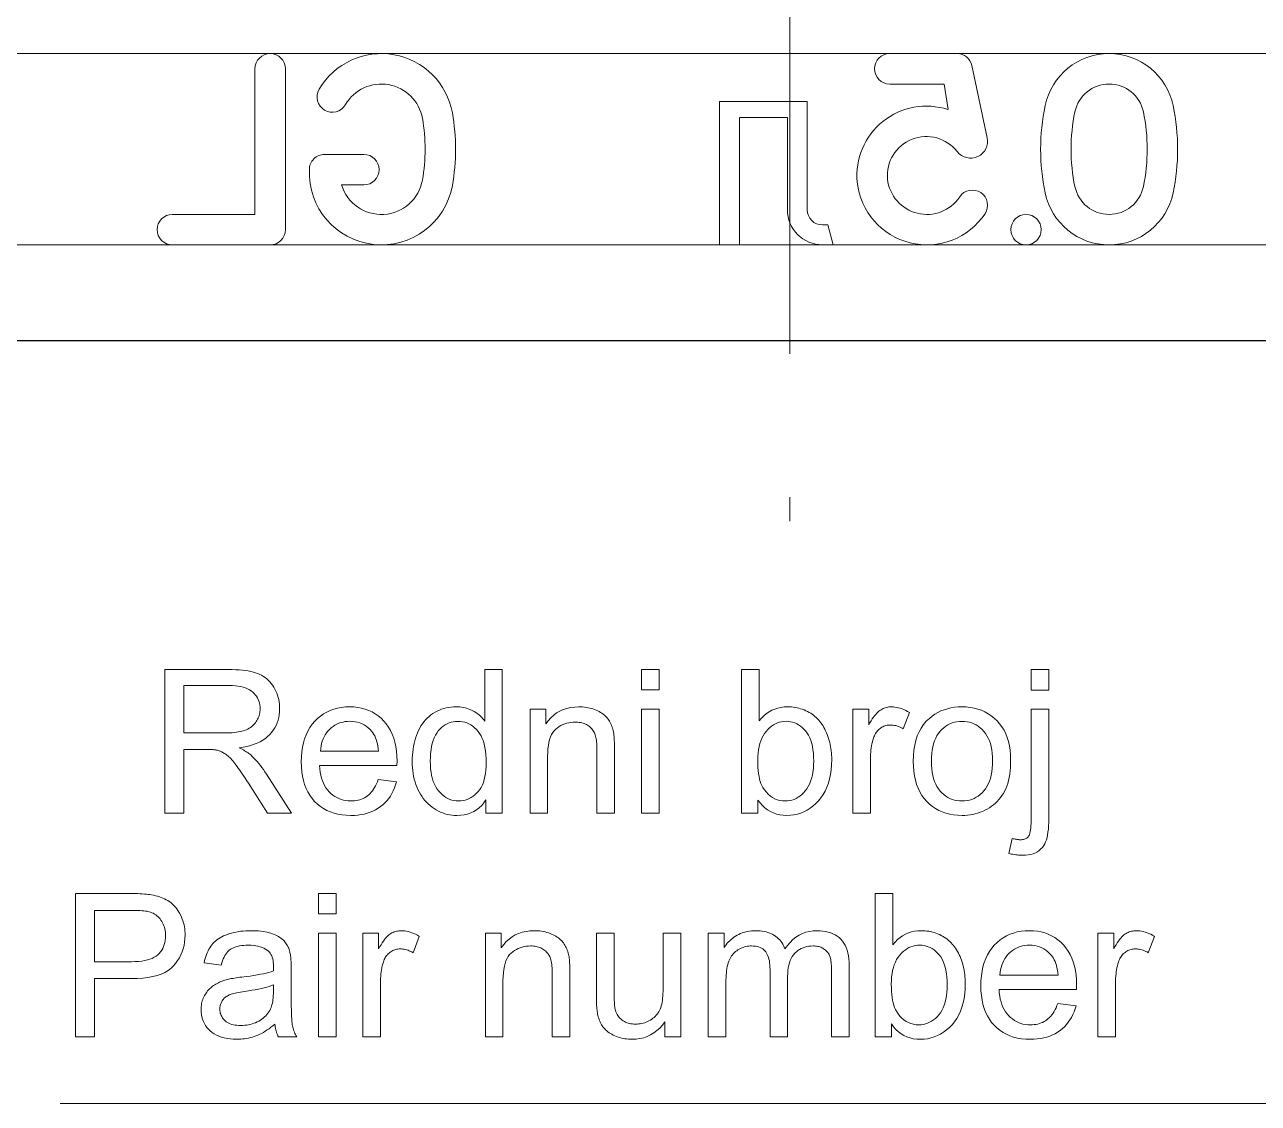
# Model space of a CAD drawing. Extents: x 0 to 297, y 0 to 420.
# Drawn here: x 216.71 to 242.51, y 138.25 to 160.81 of the extents above; entities that cross this region are included whole.
import ezdxf

# ---------------------------------------------------------------- set-up
doc = ezdxf.new("R2010")
doc.units = 0
doc.linetypes.add('DASHDOT', pattern=[18.5, 12, -3, 0.5, -3])

msp = doc.modelspace()

# ---------------------------------------------------------------- linework, layer by layer
at = {"color": 7, "linetype": 'DASHDOT', "lineweight": 13}
msp.add_line((232.713, 184.432), (232.713, 149.696), dxfattribs=at)
at = {"color": 7, "lineweight": 13}
for p, q in [((207.459, 160.208), (267.867, 160.208)), ((195.619, 156.208), (267.867, 156.208))]:
    msp.add_line(p, q, dxfattribs=at)
at = {"color": 7, "lineweight": 13, "ltscale": 0.035206}
msp.add_line((234.8, 160.208), (236.208, 160.208), dxfattribs=at)
at = {"color": 7, "lineweight": 13, "ltscale": 0.076153}
msp.add_line((221.525, 159.89), (221.525, 156.844), dxfattribs=at)
at = {"color": 7, "lineweight": 13, "ltscale": 0.084102}
msp.add_line((222.161, 159.89), (222.161, 156.526), dxfattribs=at)
at = {"color": 7, "lineweight": 13, "ltscale": 0.038516}
msp.add_line((236.519, 159.956), (236.84, 158.449), dxfattribs=at)
at = {"color": 7, "lineweight": 13, "ltscale": 0.028398}
msp.add_line((234.8, 159.572), (235.936, 159.572), dxfattribs=at)
at = {"color": 7, "lineweight": 13, "ltscale": 0.01351}
msp.add_line((235.936, 159.572), (236.019, 159.038), dxfattribs=at)
at = {"color": 7, "lineweight": 13, "ltscale": 0.045897}
msp.add_line((231.24, 159.208), (233.076, 159.208), dxfattribs=at)
at = {"color": 7, "lineweight": 13, "ltscale": 0.075}
msp.add_line((231.24, 159.208), (231.24, 156.208), dxfattribs=at)
at = {"color": 7, "lineweight": 13, "ltscale": 0.056627}
msp.add_line((233.076, 159.208), (233.076, 156.943), dxfattribs=at)
at = {"color": 7, "lineweight": 13, "ltscale": 0.066619}
msp.add_line((231.657, 156.208), (231.657, 158.873), dxfattribs=at)
at = {"color": 7, "lineweight": 13, "ltscale": 0.025056}
msp.add_line((231.657, 158.873), (232.659, 158.873), dxfattribs=at)
at = {"color": 7, "lineweight": 13, "ltscale": 0.048246}
msp.add_line((232.659, 158.873), (232.659, 156.943), dxfattribs=at)
at = {"color": 7, "lineweight": 13, "ltscale": 0.020622}
msp.add_line((223.803, 158.099), (222.979, 158.099), dxfattribs=at)
at = {"color": 7, "lineweight": 13, "ltscale": 0.011731}
msp.add_line((223.334, 157.463), (223.803, 157.463), dxfattribs=at)
at = {"color": 7, "lineweight": 13, "ltscale": 0.043213}
msp.add_line((221.525, 156.844), (219.796, 156.844), dxfattribs=at)
at = {"color": 7, "lineweight": 13, "ltscale": 0.00272}
msp.add_line((233.503, 156.625), (233.394, 156.625), dxfattribs=at)
at = {"color": 7, "lineweight": 13, "ltscale": 0.010782}
msp.add_line((233.614, 156.208), (233.503, 156.625), dxfattribs=at)
at = {"color": 7, "lineweight": 13, "ltscale": 0.051162}
msp.add_line((221.843, 156.208), (219.796, 156.208), dxfattribs=at)
at = {"color": 7, "lineweight": 13, "ltscale": 0.010417}
msp.add_line((231.24, 156.208), (231.657, 156.208), dxfattribs=at)
at = {"color": 7, "lineweight": 13, "ltscale": 0.005501}
msp.add_line((233.394, 156.208), (233.614, 156.208), dxfattribs=at)
at = {"color": 7, "lineweight": 30}
msp.add_line((199.988, 154.208), (265.438, 154.208), dxfattribs=at)
at = {"color": 7, "lineweight": 13}
msp.add_lwpolyline([(246.948, 156.274), (243.278, 138.254), (217.451, 138.254)], dxfattribs=at)
for points in [[(219.642, 144.325), (219.642, 147.325), (220.972, 147.325), (221.051, 147.324), (221.125, 147.321), (221.196, 147.317), (221.262, 147.312), (221.325, 147.304), (221.384, 147.296), (221.44, 147.285), (221.491, 147.273), (221.538, 147.259), (221.582, 147.244), (221.623, 147.226), (221.662, 147.206), (221.7, 147.184), (221.736, 147.159), (221.77, 147.132), (221.802, 147.102), (221.833, 147.07), (221.862, 147.035), (221.89, 146.998), (221.916, 146.958), (221.939, 146.917), (221.961, 146.875), (221.979, 146.832), (221.996, 146.788), (222.009, 146.743), (222.021, 146.697), (222.029, 146.651), (222.036, 146.603), (222.039, 146.555), (222.041, 146.506), (222.038, 146.443), (222.032, 146.382), (222.022, 146.324), (222.007, 146.267), (221.989, 146.212), (221.966, 146.159), (221.939, 146.108), (221.908, 146.059), (221.873, 146.013), (221.834, 145.968), (221.79, 145.926), (221.742, 145.887), (221.69, 145.851), (221.632, 145.818), (221.571, 145.789), (221.505, 145.763), (221.434, 145.74), (221.359, 145.72), (221.279, 145.703), (221.195, 145.69), (221.226, 145.674), (221.255, 145.659), (221.283, 145.644), (221.309, 145.629), (221.334, 145.614), (221.357, 145.599), (221.379, 145.585), (221.399, 145.57), (221.418, 145.555), (221.435, 145.54), (221.469, 145.507), (221.504, 145.473), (221.538, 145.437), (221.571, 145.4), (221.604, 145.361), (221.637, 145.32), (221.669, 145.278), (221.701, 145.234), (221.733, 145.188), (221.764, 145.141), (222.286, 144.325), (221.787, 144.325), (221.39, 144.949), (221.356, 145.002), (221.323, 145.052), (221.291, 145.099), (221.26, 145.145), (221.231, 145.187), (221.203, 145.227), (221.176, 145.265), (221.151, 145.3), (221.126, 145.332), (221.103, 145.362), (221.081, 145.39), (221.059, 145.416), (221.038, 145.44), (221.017, 145.463), (220.997, 145.484), (220.977, 145.503), (220.957, 145.521), (220.938, 145.536), (220.92, 145.55), (220.902, 145.563), (220.884, 145.574), (220.866, 145.584), (220.848, 145.594), (220.83, 145.603), (220.812, 145.611), (220.794, 145.619), (220.776, 145.626), (220.757, 145.632), (220.739, 145.638), (220.721, 145.642), (220.706, 145.645), (220.69, 145.648), (220.672, 145.65), (220.653, 145.652), (220.632, 145.653), (220.609, 145.655), (220.584, 145.656), (220.558, 145.656), (220.529, 145.657), (220.5, 145.657), (220.039, 145.657), (220.039, 144.325)], [(226.356, 144.325), (226.356, 144.599), (226.313, 144.537), (226.266, 144.482), (226.215, 144.434), (226.16, 144.392), (226.101, 144.356), (226.038, 144.327), (225.972, 144.305), (225.901, 144.288), (225.827, 144.279), (225.749, 144.275), (225.697, 144.277), (225.646, 144.281), (225.596, 144.288), (225.547, 144.298), (225.499, 144.311), (225.452, 144.327), (225.405, 144.346), (225.36, 144.367), (225.315, 144.392), (225.271, 144.419), (225.228, 144.449), (225.188, 144.481), (225.149, 144.515), (225.112, 144.552), (225.077, 144.59), (225.045, 144.632), (225.014, 144.675), (224.985, 144.721), (224.958, 144.769), (224.933, 144.819), (224.91, 144.871), (224.89, 144.925), (224.872, 144.98), (224.856, 145.037), (224.843, 145.095), (224.833, 145.155), (224.824, 145.216), (224.818, 145.279), (224.815, 145.343), (224.813, 145.409), (224.814, 145.474), (224.818, 145.537), (224.823, 145.599), (224.831, 145.66), (224.841, 145.719), (224.852, 145.778), (224.867, 145.835), (224.883, 145.891), (224.901, 145.946), (224.922, 146), (224.945, 146.051), (224.97, 146.101), (224.997, 146.147), (225.026, 146.192), (225.057, 146.234), (225.091, 146.273), (225.127, 146.31), (225.165, 146.344), (225.205, 146.376), (225.247, 146.406), (225.291, 146.433), (225.336, 146.457), (225.382, 146.478), (225.429, 146.496), (225.477, 146.512), (225.526, 146.524), (225.576, 146.534), (225.627, 146.541), (225.679, 146.546), (225.732, 146.547), (225.771, 146.546), (225.809, 146.544), (225.846, 146.54), (225.883, 146.534), (225.918, 146.526), (225.952, 146.517), (225.986, 146.506), (226.019, 146.494), (226.051, 146.48), (226.082, 146.464), (226.112, 146.447), (226.141, 146.429), (226.169, 146.41), (226.196, 146.39), (226.221, 146.369), (226.246, 146.347), (226.269, 146.324), (226.291, 146.299), (226.312, 146.274), (226.332, 146.248), (226.332, 147.325), (226.698, 147.325), (226.698, 144.325)], [(229.61, 146.901), (229.61, 147.325), (229.978, 147.325), (229.978, 146.901)], [(232.043, 144.325), (231.702, 144.325), (231.702, 147.325), (232.07, 147.325), (232.07, 146.254), (232.118, 146.31), (232.168, 146.36), (232.221, 146.404), (232.277, 146.442), (232.335, 146.474), (232.396, 146.5), (232.46, 146.521), (232.526, 146.535), (232.594, 146.544), (232.665, 146.547), (232.705, 146.546), (232.745, 146.544), (232.784, 146.54), (232.822, 146.534), (232.861, 146.527), (232.898, 146.518), (232.936, 146.507), (232.972, 146.495), (233.009, 146.482), (233.045, 146.466), (233.08, 146.449), (233.114, 146.431), (233.147, 146.412), (233.178, 146.391), (233.208, 146.369), (233.237, 146.346), (233.265, 146.321), (233.291, 146.295), (233.316, 146.268), (233.34, 146.239), (233.362, 146.209), (233.384, 146.178), (233.405, 146.146), (233.424, 146.112), (233.443, 146.078), (233.46, 146.042), (233.477, 146.005), (233.493, 145.966), (233.507, 145.927), (233.521, 145.886), (233.533, 145.844), (233.544, 145.802), (233.554, 145.759), (233.563, 145.716), (233.57, 145.672), (233.576, 145.628), (233.58, 145.583), (233.584, 145.537), (233.586, 145.491), (233.586, 145.444), (233.583, 145.335), (233.575, 145.231), (233.561, 145.132), (233.542, 145.038), (233.517, 144.949), (233.487, 144.865), (233.451, 144.786), (233.409, 144.713), (233.362, 144.644), (233.31, 144.58), (233.254, 144.522), (233.195, 144.471), (233.134, 144.425), (233.071, 144.385), (233.006, 144.352), (232.939, 144.324), (232.869, 144.303), (232.797, 144.288), (232.723, 144.279), (232.647, 144.275), (232.572, 144.279), (232.5, 144.288), (232.431, 144.304), (232.366, 144.327), (232.304, 144.356), (232.245, 144.391), (232.19, 144.433), (232.137, 144.481), (232.089, 144.536), (232.043, 144.597)], [(237.759, 146.897), (237.759, 147.325), (238.127, 147.325), (238.127, 146.897)], [(220.039, 146.001), (220.893, 146.001), (220.946, 146.001), (220.997, 146.003), (221.045, 146.006), (221.091, 146.01), (221.135, 146.015), (221.176, 146.021), (221.215, 146.028), (221.252, 146.037), (221.286, 146.046), (221.318, 146.057), (221.348, 146.069), (221.377, 146.082), (221.404, 146.097), (221.429, 146.113), (221.453, 146.13), (221.476, 146.149), (221.497, 146.169), (221.517, 146.19), (221.535, 146.213), (221.551, 146.237), (221.567, 146.262), (221.58, 146.287), (221.592, 146.313), (221.603, 146.339), (221.611, 146.366), (221.618, 146.393), (221.624, 146.421), (221.628, 146.449), (221.63, 146.477), (221.631, 146.506), (221.63, 146.548), (221.625, 146.588), (221.617, 146.627), (221.607, 146.664), (221.593, 146.7), (221.576, 146.734), (221.556, 146.767), (221.532, 146.798), (221.506, 146.828), (221.477, 146.856), (221.444, 146.882), (221.408, 146.905), (221.368, 146.926), (221.325, 146.944), (221.277, 146.959), (221.227, 146.971), (221.173, 146.981), (221.115, 146.988), (221.054, 146.992), (220.989, 146.993), (220.039, 146.993)], [(224.103, 145.024), (224.484, 144.977), (224.464, 144.912), (224.442, 144.85), (224.416, 144.791), (224.387, 144.734), (224.356, 144.681), (224.321, 144.631), (224.283, 144.584), (224.242, 144.539), (224.198, 144.498), (224.15, 144.46), (224.1, 144.425), (224.048, 144.393), (223.992, 144.366), (223.934, 144.342), (223.873, 144.322), (223.81, 144.305), (223.743, 144.292), (223.674, 144.283), (223.603, 144.277), (223.528, 144.275), (223.435, 144.278), (223.345, 144.287), (223.26, 144.302), (223.178, 144.322), (223.101, 144.349), (223.027, 144.381), (222.958, 144.419), (222.892, 144.463), (222.83, 144.513), (222.772, 144.569), (222.719, 144.63), (222.672, 144.696), (222.63, 144.767), (222.593, 144.842), (222.563, 144.922), (222.537, 145.007), (222.518, 145.096), (222.504, 145.19), (222.496, 145.289), (222.493, 145.393), (222.496, 145.5), (222.504, 145.602), (222.518, 145.7), (222.538, 145.792), (222.563, 145.88), (222.594, 145.963), (222.631, 146.04), (222.674, 146.113), (222.722, 146.181), (222.775, 146.244), (222.833, 146.302), (222.895, 146.353), (222.96, 146.399), (223.028, 146.438), (223.1, 146.471), (223.174, 146.499), (223.253, 146.52), (223.334, 146.535), (223.419, 146.544), (223.508, 146.547), (223.593, 146.544), (223.676, 146.535), (223.755, 146.52), (223.831, 146.5), (223.904, 146.473), (223.973, 146.44), (224.04, 146.402), (224.103, 146.357), (224.163, 146.307), (224.22, 146.25), (224.272, 146.189), (224.319, 146.122), (224.361, 146.05), (224.397, 145.974), (224.427, 145.893), (224.452, 145.807), (224.471, 145.717), (224.485, 145.621), (224.493, 145.521), (224.496, 145.415), (224.496, 145.408), (224.496, 145.401), (224.496, 145.393), (224.496, 145.384), (224.496, 145.374), (224.495, 145.364), (224.495, 145.353), (224.495, 145.342), (224.495, 145.33), (224.494, 145.317), (222.873, 145.317), (222.879, 145.247), (222.888, 145.181), (222.9, 145.117), (222.916, 145.057), (222.934, 145.001), (222.956, 144.948), (222.981, 144.898), (223.01, 144.852), (223.041, 144.808), (223.076, 144.769), (223.113, 144.733), (223.152, 144.7), (223.193, 144.672), (223.236, 144.647), (223.281, 144.626), (223.327, 144.609), (223.375, 144.595), (223.425, 144.586), (223.477, 144.58), (223.53, 144.578), (223.57, 144.579), (223.609, 144.583), (223.647, 144.588), (223.683, 144.595), (223.718, 144.605), (223.752, 144.617), (223.785, 144.631), (223.816, 144.646), (223.847, 144.665), (223.876, 144.685), (223.904, 144.707), (223.931, 144.732), (223.957, 144.76), (223.981, 144.79), (224.005, 144.823), (224.027, 144.858), (224.048, 144.896), (224.067, 144.936), (224.086, 144.979)], [(227.277, 144.325), (227.277, 146.498), (227.609, 146.498), (227.609, 146.189), (227.659, 146.257), (227.713, 146.318), (227.772, 146.372), (227.834, 146.418), (227.901, 146.457), (227.973, 146.49), (228.048, 146.515), (228.128, 146.533), (228.212, 146.543), (228.3, 146.547), (228.339, 146.546), (228.378, 146.544), (228.415, 146.541), (228.453, 146.536), (228.489, 146.529), (228.525, 146.522), (228.56, 146.512), (228.594, 146.502), (228.628, 146.49), (228.662, 146.476), (228.694, 146.462), (228.724, 146.446), (228.753, 146.43), (228.78, 146.413), (228.806, 146.395), (228.829, 146.376), (228.852, 146.356), (228.872, 146.335), (228.891, 146.314), (228.908, 146.291), (228.924, 146.268), (228.939, 146.244), (228.953, 146.219), (228.966, 146.193), (228.978, 146.166), (228.989, 146.138), (228.999, 146.11), (229.008, 146.08), (229.016, 146.05), (229.023, 146.019), (229.027, 145.997), (229.03, 145.972), (229.033, 145.944), (229.036, 145.913), (229.038, 145.878), (229.04, 145.841), (229.041, 145.801), (229.042, 145.757), (229.043, 145.711), (229.043, 145.661), (229.043, 144.325), (228.675, 144.325), (228.675, 145.647), (228.674, 145.69), (228.673, 145.732), (228.671, 145.771), (228.668, 145.808), (228.664, 145.843), (228.659, 145.876), (228.654, 145.906), (228.647, 145.934), (228.64, 145.96), (228.632, 145.983), (228.623, 146.005), (228.612, 146.026), (228.6, 146.046), (228.587, 146.065), (228.572, 146.083), (228.556, 146.101), (228.539, 146.117), (228.521, 146.133), (228.501, 146.147), (228.479, 146.161), (228.457, 146.174), (228.434, 146.185), (228.41, 146.195), (228.386, 146.204), (228.361, 146.211), (228.334, 146.217), (228.308, 146.222), (228.28, 146.225), (228.252, 146.227), (228.223, 146.228), (228.176, 146.226), (228.131, 146.222), (228.087, 146.214), (228.045, 146.204), (228.003, 146.19), (227.963, 146.174), (227.925, 146.155), (227.887, 146.132), (227.851, 146.107), (227.816, 146.078), (227.784, 146.046), (227.755, 146.008), (227.729, 145.965), (227.707, 145.916), (227.688, 145.862), (227.673, 145.803), (227.661, 145.738), (227.652, 145.668), (227.647, 145.592), (227.646, 145.512), (227.646, 144.325)], [(234.03, 144.325), (234.03, 146.498), (234.362, 146.498), (234.362, 146.168), (234.387, 146.213), (234.412, 146.255), (234.436, 146.293), (234.46, 146.328), (234.484, 146.36), (234.507, 146.389), (234.53, 146.415), (234.552, 146.438), (234.574, 146.457), (234.596, 146.473), (234.618, 146.487), (234.64, 146.5), (234.663, 146.511), (234.686, 146.52), (234.709, 146.529), (234.733, 146.535), (234.757, 146.54), (234.782, 146.544), (234.807, 146.546), (234.832, 146.547), (234.87, 146.546), (234.907, 146.542), (234.945, 146.536), (234.982, 146.528), (235.02, 146.517), (235.058, 146.504), (235.096, 146.489), (235.134, 146.471), (235.173, 146.451), (235.211, 146.428), (235.084, 146.087), (235.057, 146.102), (235.03, 146.115), (235.003, 146.127), (234.976, 146.138), (234.949, 146.146), (234.922, 146.154), (234.895, 146.159), (234.868, 146.163), (234.841, 146.166), (234.814, 146.166), (234.79, 146.166), (234.767, 146.163), (234.744, 146.16), (234.721, 146.155), (234.699, 146.148), (234.678, 146.14), (234.657, 146.131), (234.637, 146.12), (234.617, 146.108), (234.597, 146.094), (234.578, 146.079), (234.561, 146.062), (234.544, 146.045), (234.529, 146.027), (234.515, 146.007), (234.502, 145.986), (234.49, 145.964), (234.479, 145.941), (234.469, 145.917), (234.46, 145.892), (234.448, 145.852), (234.438, 145.812), (234.429, 145.771), (234.421, 145.729), (234.414, 145.686), (234.408, 145.643), (234.404, 145.599), (234.401, 145.554), (234.399, 145.509), (234.399, 145.462), (234.399, 144.325)], [(235.293, 145.411), (235.296, 145.529), (235.306, 145.64), (235.323, 145.745), (235.347, 145.844), (235.377, 145.937), (235.414, 146.023), (235.457, 146.103), (235.508, 146.177), (235.565, 146.244), (235.629, 146.306), (235.686, 146.351), (235.746, 146.392), (235.808, 146.429), (235.872, 146.46), (235.94, 146.487), (236.009, 146.508), (236.081, 146.525), (236.156, 146.537), (236.233, 146.545), (236.312, 146.547), (236.4, 146.544), (236.485, 146.535), (236.566, 146.521), (236.644, 146.5), (236.719, 146.474), (236.791, 146.441), (236.859, 146.403), (236.924, 146.359), (236.986, 146.309), (237.045, 146.253), (237.099, 146.192), (237.147, 146.127), (237.19, 146.057), (237.227, 145.983), (237.258, 145.904), (237.284, 145.82), (237.303, 145.732), (237.318, 145.64), (237.326, 145.543), (237.329, 145.442), (237.328, 145.36), (237.324, 145.281), (237.318, 145.206), (237.309, 145.135), (237.298, 145.067), (237.284, 145.003), (237.267, 144.942), (237.249, 144.885), (237.227, 144.832), (237.203, 144.782), (237.177, 144.735), (237.148, 144.69), (237.117, 144.647), (237.084, 144.607), (237.049, 144.568), (237.011, 144.532), (236.971, 144.498), (236.929, 144.466), (236.884, 144.436), (236.837, 144.409), (236.788, 144.383), (236.739, 144.361), (236.689, 144.341), (236.638, 144.323), (236.585, 144.309), (236.533, 144.297), (236.479, 144.287), (236.424, 144.281), (236.368, 144.277), (236.312, 144.275), (236.223, 144.278), (236.136, 144.287), (236.054, 144.302), (235.975, 144.322), (235.899, 144.349), (235.827, 144.381), (235.759, 144.419), (235.694, 144.463), (235.632, 144.513), (235.574, 144.568), (235.521, 144.629), (235.473, 144.695), (235.431, 144.767), (235.394, 144.843), (235.363, 144.925), (235.338, 145.012), (235.318, 145.104), (235.304, 145.201), (235.296, 145.304)], [(229.61, 144.325), (229.61, 146.498), (229.978, 146.498), (229.978, 144.325)], [(237.292, 143.482), (237.362, 143.795), (237.383, 143.789), (237.404, 143.784), (237.424, 143.78), (237.443, 143.776), (237.461, 143.773), (237.477, 143.771), (237.493, 143.769), (237.509, 143.767), (237.523, 143.766), (237.536, 143.766), (237.558, 143.767), (237.578, 143.769), (237.598, 143.773), (237.617, 143.778), (237.634, 143.785), (237.65, 143.793), (237.665, 143.803), (237.679, 143.814), (237.692, 143.826), (237.704, 143.841), (237.714, 143.858), (237.723, 143.879), (237.732, 143.906), (237.739, 143.936), (237.745, 143.971), (237.75, 144.011), (237.754, 144.055), (237.757, 144.104), (237.758, 144.157), (237.759, 144.214), (237.759, 146.498), (238.127, 146.498), (238.127, 144.206), (238.126, 144.128), (238.123, 144.055), (238.118, 143.987), (238.11, 143.924), (238.101, 143.866), (238.09, 143.812), (238.076, 143.764), (238.06, 143.72), (238.043, 143.681), (238.023, 143.647), (237.994, 143.608), (237.963, 143.574), (237.927, 143.543), (237.888, 143.516), (237.846, 143.494), (237.8, 143.475), (237.75, 143.461), (237.697, 143.451), (237.641, 143.445), (237.581, 143.443), (237.551, 143.443), (237.521, 143.444), (237.492, 143.446), (237.463, 143.449), (237.434, 143.452), (237.405, 143.457), (237.377, 143.462), (237.348, 143.468), (237.32, 143.474)], [(222.894, 145.62), (224.107, 145.62), (224.102, 145.673), (224.094, 145.724), (224.085, 145.772), (224.073, 145.817), (224.06, 145.86), (224.046, 145.9), (224.029, 145.937), (224.01, 145.971), (223.99, 146.003), (223.968, 146.031), (223.932, 146.072), (223.894, 146.108), (223.853, 146.14), (223.811, 146.168), (223.766, 146.191), (223.719, 146.21), (223.671, 146.225), (223.62, 146.236), (223.567, 146.242), (223.512, 146.244), (223.462, 146.242), (223.414, 146.237), (223.367, 146.229), (223.322, 146.217), (223.278, 146.202), (223.236, 146.183), (223.196, 146.161), (223.158, 146.135), (223.121, 146.107), (223.085, 146.074), (223.052, 146.039), (223.022, 146.002), (222.995, 145.962), (222.972, 145.92), (222.951, 145.876), (222.933, 145.829), (222.919, 145.78), (222.907, 145.729), (222.899, 145.676)], [(225.192, 145.409), (225.194, 145.328), (225.199, 145.251), (225.208, 145.178), (225.22, 145.109), (225.236, 145.044), (225.255, 144.984), (225.278, 144.928), (225.305, 144.876), (225.335, 144.828), (225.368, 144.785), (225.404, 144.746), (225.441, 144.711), (225.479, 144.68), (225.519, 144.653), (225.56, 144.63), (225.602, 144.611), (225.645, 144.597), (225.69, 144.587), (225.736, 144.58), (225.783, 144.578), (225.831, 144.58), (225.877, 144.586), (225.922, 144.596), (225.965, 144.61), (226.007, 144.628), (226.047, 144.649), (226.086, 144.675), (226.123, 144.705), (226.159, 144.738), (226.194, 144.776), (226.226, 144.817), (226.254, 144.863), (226.28, 144.913), (226.302, 144.967), (226.32, 145.025), (226.335, 145.088), (226.347, 145.154), (226.356, 145.225), (226.361, 145.3), (226.363, 145.379), (226.361, 145.465), (226.356, 145.547), (226.347, 145.625), (226.335, 145.697), (226.32, 145.765), (226.301, 145.828), (226.278, 145.887), (226.253, 145.94), (226.223, 145.989), (226.191, 146.033), (226.155, 146.073), (226.119, 146.108), (226.08, 146.14), (226.04, 146.167), (225.999, 146.19), (225.956, 146.209), (225.911, 146.223), (225.865, 146.234), (225.817, 146.24), (225.767, 146.242), (225.719, 146.24), (225.672, 146.234), (225.627, 146.224), (225.583, 146.21), (225.542, 146.192), (225.501, 146.17), (225.463, 146.144), (225.426, 146.114), (225.39, 146.08), (225.357, 146.042), (225.325, 145.999), (225.297, 145.952), (225.273, 145.9), (225.251, 145.844), (225.233, 145.783), (225.218, 145.718), (225.207, 145.647), (225.199, 145.573), (225.194, 145.493)], [(232.039, 145.428), (232.04, 145.352), (232.043, 145.28), (232.049, 145.213), (232.056, 145.15), (232.066, 145.091), (232.077, 145.037), (232.091, 144.987), (232.107, 144.941), (232.125, 144.9), (232.146, 144.863), (232.182, 144.809), (232.22, 144.76), (232.261, 144.718), (232.304, 144.681), (232.35, 144.649), (232.399, 144.624), (232.449, 144.604), (232.502, 144.59), (232.558, 144.581), (232.616, 144.578), (232.664, 144.58), (232.71, 144.587), (232.755, 144.597), (232.799, 144.612), (232.841, 144.631), (232.882, 144.654), (232.922, 144.681), (232.961, 144.713), (232.998, 144.748), (233.034, 144.788), (233.067, 144.832), (233.097, 144.88), (233.123, 144.932), (233.146, 144.989), (233.166, 145.049), (233.182, 145.114), (233.194, 145.183), (233.203, 145.255), (233.208, 145.332), (233.21, 145.413), (233.208, 145.496), (233.203, 145.575), (233.195, 145.649), (233.183, 145.718), (233.168, 145.783), (233.149, 145.844), (233.127, 145.9), (233.102, 145.952), (233.073, 145.999), (233.041, 146.042), (233.006, 146.08), (232.971, 146.114), (232.933, 146.145), (232.895, 146.171), (232.854, 146.193), (232.813, 146.212), (232.77, 146.226), (232.726, 146.236), (232.68, 146.242), (232.633, 146.244), (232.585, 146.242), (232.539, 146.236), (232.494, 146.225), (232.45, 146.211), (232.408, 146.192), (232.366, 146.169), (232.327, 146.141), (232.288, 146.11), (232.251, 146.074), (232.215, 146.034), (232.182, 145.991), (232.152, 145.943), (232.125, 145.892), (232.103, 145.837), (232.083, 145.778), (232.067, 145.715), (232.055, 145.649), (232.046, 145.579), (232.041, 145.505)], [(235.672, 145.411), (235.673, 145.33), (235.679, 145.253), (235.688, 145.18), (235.701, 145.111), (235.717, 145.046), (235.737, 144.986), (235.761, 144.93), (235.788, 144.878), (235.819, 144.83), (235.854, 144.786), (235.891, 144.747), (235.93, 144.711), (235.971, 144.68), (236.014, 144.653), (236.059, 144.63), (236.106, 144.612), (236.155, 144.597), (236.205, 144.587), (236.258, 144.58), (236.312, 144.578), (236.366, 144.58), (236.418, 144.587), (236.468, 144.597), (236.517, 144.612), (236.563, 144.631), (236.608, 144.654), (236.651, 144.681), (236.692, 144.712), (236.731, 144.747), (236.768, 144.787), (236.803, 144.831), (236.834, 144.879), (236.861, 144.932), (236.885, 144.989), (236.905, 145.051), (236.921, 145.116), (236.934, 145.187), (236.943, 145.261), (236.949, 145.34), (236.951, 145.424), (236.949, 145.502), (236.943, 145.577), (236.934, 145.648), (236.921, 145.715), (236.905, 145.778), (236.885, 145.837), (236.861, 145.892), (236.833, 145.943), (236.802, 145.991), (236.767, 146.034), (236.73, 146.074), (236.691, 146.109), (236.649, 146.14), (236.607, 146.167), (236.562, 146.19), (236.516, 146.209), (236.467, 146.223), (236.417, 146.234), (236.366, 146.24), (236.312, 146.242), (236.258, 146.24), (236.205, 146.234), (236.155, 146.223), (236.106, 146.209), (236.059, 146.19), (236.014, 146.168), (235.971, 146.141), (235.93, 146.11), (235.891, 146.075), (235.854, 146.035), (235.819, 145.992), (235.788, 145.944), (235.761, 145.892), (235.737, 145.836), (235.717, 145.776), (235.701, 145.711), (235.688, 145.643), (235.679, 145.57), (235.673, 145.493)], [(217.774, 139.642), (217.774, 142.642), (218.905, 142.642), (218.964, 142.642), (219.019, 142.641), (219.072, 142.64), (219.122, 142.638), (219.169, 142.635), (219.213, 142.632), (219.255, 142.628), (219.293, 142.624), (219.329, 142.619), (219.362, 142.614), (219.405, 142.606), (219.447, 142.596), (219.488, 142.586), (219.527, 142.574), (219.565, 142.56), (219.601, 142.546), (219.636, 142.53), (219.67, 142.512), (219.702, 142.494), (219.732, 142.474), (219.762, 142.452), (219.79, 142.429), (219.817, 142.404), (219.842, 142.378), (219.867, 142.35), (219.89, 142.32), (219.913, 142.288), (219.934, 142.255), (219.954, 142.221), (219.973, 142.184), (219.99, 142.146), (220.005, 142.108), (220.019, 142.069), (220.031, 142.029), (220.041, 141.989), (220.049, 141.947), (220.056, 141.905), (220.06, 141.863), (220.063, 141.819), (220.064, 141.775), (220.061, 141.699), (220.054, 141.626), (220.042, 141.556), (220.025, 141.488), (220.003, 141.422), (219.976, 141.358), (219.944, 141.297), (219.908, 141.238), (219.866, 141.181), (219.82, 141.127), (219.768, 141.077), (219.707, 141.032), (219.639, 140.992), (219.563, 140.958), (219.478, 140.928), (219.387, 140.905), (219.287, 140.886), (219.179, 140.873), (219.064, 140.865), (218.94, 140.862), (218.171, 140.862), (218.171, 139.642)], [(222.855, 142.219), (222.855, 142.642), (223.223, 142.642), (223.223, 142.219)], [(234.837, 139.642), (234.495, 139.642), (234.495, 142.642), (234.863, 142.642), (234.863, 141.572), (234.911, 141.628), (234.962, 141.678), (235.015, 141.721), (235.07, 141.76), (235.129, 141.792), (235.19, 141.818), (235.253, 141.839), (235.319, 141.853), (235.388, 141.862), (235.459, 141.865), (235.499, 141.864), (235.538, 141.862), (235.577, 141.858), (235.616, 141.852), (235.654, 141.845), (235.692, 141.836), (235.729, 141.825), (235.766, 141.813), (235.802, 141.799), (235.838, 141.784), (235.873, 141.767), (235.907, 141.749), (235.94, 141.73), (235.971, 141.709), (236.001, 141.687), (236.03, 141.663), (236.058, 141.639), (236.084, 141.613), (236.109, 141.585), (236.133, 141.557), (236.156, 141.527), (236.177, 141.496), (236.198, 141.464), (236.217, 141.43), (236.236, 141.395), (236.254, 141.36), (236.27, 141.322), (236.286, 141.284), (236.3, 141.245), (236.314, 141.204), (236.327, 141.162), (236.338, 141.12), (236.347, 141.077), (236.356, 141.034), (236.363, 140.99), (236.369, 140.946), (236.374, 140.9), (236.377, 140.855), (236.379, 140.809), (236.38, 140.762), (236.377, 140.653), (236.368, 140.549), (236.355, 140.449), (236.335, 140.356), (236.31, 140.267), (236.28, 140.183), (236.244, 140.104), (236.203, 140.03), (236.156, 139.962), (236.103, 139.898), (236.047, 139.84), (235.988, 139.789), (235.928, 139.743), (235.865, 139.703), (235.799, 139.67), (235.732, 139.642), (235.662, 139.621), (235.591, 139.606), (235.517, 139.596), (235.44, 139.593), (235.365, 139.597), (235.293, 139.606), (235.224, 139.622), (235.159, 139.645), (235.097, 139.674), (235.038, 139.709), (234.983, 139.751), (234.931, 139.799), (234.882, 139.854), (234.837, 139.915)], [(218.171, 141.216), (218.946, 141.216), (219.021, 141.218), (219.091, 141.222), (219.157, 141.229), (219.218, 141.239), (219.275, 141.252), (219.328, 141.268), (219.376, 141.286), (219.419, 141.308), (219.458, 141.332), (219.493, 141.359), (219.524, 141.389), (219.551, 141.421), (219.575, 141.456), (219.596, 141.493), (219.614, 141.532), (219.629, 141.573), (219.64, 141.617), (219.648, 141.663), (219.653, 141.712), (219.654, 141.763), (219.654, 141.8), (219.651, 141.836), (219.646, 141.871), (219.639, 141.904), (219.631, 141.937), (219.62, 141.969), (219.608, 142), (219.594, 142.029), (219.577, 142.057), (219.559, 142.085), (219.54, 142.111), (219.519, 142.135), (219.497, 142.157), (219.474, 142.178), (219.449, 142.196), (219.423, 142.213), (219.396, 142.228), (219.368, 142.241), (219.339, 142.252), (219.309, 142.262), (219.287, 142.267), (219.262, 142.271), (219.233, 142.275), (219.201, 142.279), (219.166, 142.282), (219.127, 142.284), (219.085, 142.286), (219.039, 142.287), (218.991, 142.288), (218.938, 142.288), (218.171, 142.288)], [(221.94, 139.911), (221.899, 139.877), (221.859, 139.845), (221.819, 139.815), (221.779, 139.788), (221.739, 139.762), (221.7, 139.739), (221.661, 139.717), (221.623, 139.698), (221.584, 139.68), (221.546, 139.665), (221.508, 139.651), (221.47, 139.639), (221.43, 139.628), (221.39, 139.619), (221.35, 139.611), (221.309, 139.605), (221.268, 139.6), (221.226, 139.596), (221.183, 139.594), (221.14, 139.593), (221.07, 139.595), (221.004, 139.6), (220.94, 139.609), (220.88, 139.621), (220.823, 139.637), (220.77, 139.656), (220.72, 139.679), (220.673, 139.705), (220.63, 139.735), (220.59, 139.768), (220.553, 139.804), (220.52, 139.842), (220.492, 139.882), (220.467, 139.924), (220.445, 139.968), (220.428, 140.013), (220.415, 140.061), (220.405, 140.11), (220.399, 140.162), (220.397, 140.215), (220.398, 140.247), (220.4, 140.278), (220.404, 140.309), (220.409, 140.339), (220.415, 140.368), (220.423, 140.397), (220.433, 140.425), (220.444, 140.453), (220.456, 140.48), (220.47, 140.507), (220.485, 140.533), (220.501, 140.558), (220.518, 140.582), (220.535, 140.604), (220.554, 140.626), (220.573, 140.647), (220.594, 140.666), (220.615, 140.685), (220.637, 140.702), (220.66, 140.719), (220.684, 140.734), (220.709, 140.749), (220.734, 140.763), (220.759, 140.777), (220.785, 140.789), (220.812, 140.801), (220.84, 140.812), (220.868, 140.822), (220.896, 140.831), (220.925, 140.84), (220.948, 140.845), (220.973, 140.851), (221, 140.857), (221.03, 140.862), (221.061, 140.868), (221.095, 140.873), (221.131, 140.879), (221.17, 140.884), (221.21, 140.89), (221.253, 140.895), (221.34, 140.906), (221.422, 140.917), (221.499, 140.929), (221.572, 140.941), (221.64, 140.953), (221.703, 140.966), (221.762, 140.979), (221.816, 140.993), (221.865, 141.007), (221.91, 141.022), (221.91, 141.036), (221.91, 141.05), (221.911, 141.062), (221.911, 141.073), (221.911, 141.084), (221.911, 141.093), (221.911, 141.101), (221.912, 141.108), (221.912, 141.113), (221.912, 141.118), (221.911, 141.162), (221.907, 141.203), (221.902, 141.241), (221.895, 141.277), (221.886, 141.31), (221.874, 141.34), (221.86, 141.368), (221.845, 141.393), (221.827, 141.415), (221.807, 141.435), (221.778, 141.459), (221.745, 141.48), (221.71, 141.499), (221.672, 141.515), (221.632, 141.529), (221.588, 141.54), (221.542, 141.549), (221.494, 141.555), (221.442, 141.559), (221.388, 141.56), (221.337, 141.559), (221.289, 141.556), (221.244, 141.552), (221.202, 141.545), (221.162, 141.537), (221.125, 141.527), (221.091, 141.515), (221.059, 141.502), (221.03, 141.486), (221.004, 141.469), (220.98, 141.449), (220.957, 141.427), (220.936, 141.402), (220.915, 141.374), (220.896, 141.343), (220.879, 141.309), (220.862, 141.273), (220.847, 141.233), (220.833, 141.191), (220.821, 141.147), (220.461, 141.196), (220.471, 141.241), (220.483, 141.285), (220.496, 141.326), (220.51, 141.366), (220.526, 141.405), (220.543, 141.441), (220.561, 141.476), (220.58, 141.509), (220.601, 141.54), (220.622, 141.569), (220.646, 141.597), (220.671, 141.623), (220.699, 141.649), (220.728, 141.672), (220.76, 141.695), (220.794, 141.716), (220.829, 141.736), (220.867, 141.755), (220.906, 141.772), (220.948, 141.788), (220.991, 141.803), (221.036, 141.816), (221.082, 141.827), (221.129, 141.837), (221.177, 141.846), (221.227, 141.853), (221.279, 141.858), (221.332, 141.862), (221.386, 141.864), (221.441, 141.865), (221.496, 141.864), (221.548, 141.862), (221.599, 141.859), (221.647, 141.854), (221.693, 141.848), (221.737, 141.841), (221.779, 141.833), (221.819, 141.823), (221.857, 141.812), (221.893, 141.799), (221.927, 141.786), (221.959, 141.772), (221.989, 141.757), (222.018, 141.742), (222.044, 141.725), (222.069, 141.709), (222.092, 141.691), (222.113, 141.673), (222.132, 141.654), (222.149, 141.635), (222.165, 141.614), (222.18, 141.593), (222.194, 141.57), (222.207, 141.547), (222.219, 141.522), (222.23, 141.497), (222.24, 141.47), (222.249, 141.442), (222.257, 141.414), (222.264, 141.384), (222.267, 141.364), (222.27, 141.34), (222.273, 141.314), (222.275, 141.284), (222.277, 141.252), (222.279, 141.216), (222.28, 141.178), (222.281, 141.136), (222.282, 141.092), (222.282, 141.044), (222.282, 140.553), (222.282, 140.454), (222.283, 140.363), (222.284, 140.279), (222.286, 140.203), (222.288, 140.134), (222.29, 140.073), (222.294, 140.019), (222.297, 139.973), (222.301, 139.934), (222.306, 139.903), (222.311, 139.876), (222.317, 139.849), (222.324, 139.823), (222.332, 139.796), (222.341, 139.77), (222.35, 139.744), (222.361, 139.718), (222.373, 139.693), (222.385, 139.668), (222.399, 139.642), (222.014, 139.642), (222.003, 139.666), (221.993, 139.69), (221.983, 139.715), (221.975, 139.74), (221.967, 139.767), (221.96, 139.794), (221.954, 139.822), (221.948, 139.851), (221.944, 139.88)], [(222.855, 139.642), (222.855, 141.816), (223.223, 141.816), (223.223, 139.642)], [(223.78, 139.642), (223.78, 141.816), (224.111, 141.816), (224.111, 141.486), (224.137, 141.531), (224.161, 141.572), (224.186, 141.611), (224.21, 141.646), (224.234, 141.678), (224.257, 141.707), (224.28, 141.733), (224.302, 141.755), (224.324, 141.775), (224.346, 141.791), (224.367, 141.805), (224.39, 141.818), (224.412, 141.829), (224.435, 141.838), (224.459, 141.846), (224.482, 141.853), (224.507, 141.858), (224.531, 141.862), (224.557, 141.864), (224.582, 141.865), (224.619, 141.864), (224.657, 141.86), (224.694, 141.854), (224.732, 141.846), (224.77, 141.835), (224.808, 141.822), (224.846, 141.807), (224.884, 141.789), (224.922, 141.769), (224.961, 141.746), (224.834, 141.404), (224.807, 141.42), (224.78, 141.433), (224.753, 141.445), (224.726, 141.456), (224.699, 141.464), (224.672, 141.471), (224.645, 141.477), (224.618, 141.481), (224.591, 141.483), (224.564, 141.484), (224.54, 141.484), (224.516, 141.481), (224.493, 141.478), (224.471, 141.473), (224.449, 141.466), (224.428, 141.458), (224.407, 141.449), (224.386, 141.438), (224.366, 141.425), (224.347, 141.412), (224.328, 141.396), (224.311, 141.38), (224.294, 141.363), (224.279, 141.344), (224.264, 141.325), (224.251, 141.304), (224.239, 141.282), (224.228, 141.259), (224.218, 141.235), (224.21, 141.21), (224.198, 141.17), (224.188, 141.13), (224.178, 141.089), (224.17, 141.047), (224.164, 141.004), (224.158, 140.961), (224.154, 140.917), (224.151, 140.872), (224.149, 140.827), (224.148, 140.78), (224.148, 139.642)], [(226.344, 139.642), (226.344, 141.816), (226.676, 141.816), (226.676, 141.507), (226.726, 141.575), (226.78, 141.636), (226.838, 141.689), (226.901, 141.736), (226.968, 141.775), (227.04, 141.808), (227.115, 141.833), (227.195, 141.851), (227.279, 141.861), (227.367, 141.865), (227.406, 141.864), (227.445, 141.862), (227.482, 141.859), (227.519, 141.854), (227.556, 141.847), (227.592, 141.839), (227.627, 141.83), (227.661, 141.82), (227.695, 141.808), (227.728, 141.794), (227.761, 141.78), (227.791, 141.764), (227.82, 141.748), (227.847, 141.731), (227.872, 141.713), (227.896, 141.694), (227.918, 141.674), (227.939, 141.653), (227.958, 141.632), (227.975, 141.609), (227.991, 141.586), (228.006, 141.562), (228.02, 141.536), (228.033, 141.511), (228.045, 141.484), (228.056, 141.456), (228.066, 141.428), (228.075, 141.398), (228.083, 141.368), (228.09, 141.337), (228.094, 141.315), (228.097, 141.29), (228.1, 141.262), (228.103, 141.23), (228.105, 141.196), (228.107, 141.159), (228.108, 141.118), (228.109, 141.075), (228.11, 141.028), (228.11, 140.979), (228.11, 139.642), (227.742, 139.642), (227.742, 140.964), (227.741, 141.008), (227.74, 141.05), (227.738, 141.089), (227.735, 141.126), (227.731, 141.161), (227.726, 141.194), (227.721, 141.224), (227.714, 141.252), (227.707, 141.278), (227.699, 141.301), (227.69, 141.323), (227.679, 141.344), (227.667, 141.364), (227.654, 141.383), (227.639, 141.401), (227.623, 141.419), (227.606, 141.435), (227.587, 141.451), (227.568, 141.465), (227.546, 141.479), (227.524, 141.492), (227.501, 141.503), (227.477, 141.513), (227.453, 141.522), (227.427, 141.529), (227.401, 141.535), (227.375, 141.54), (227.347, 141.543), (227.319, 141.545), (227.29, 141.546), (227.243, 141.544), (227.198, 141.54), (227.154, 141.532), (227.112, 141.522), (227.07, 141.508), (227.03, 141.492), (226.992, 141.472), (226.954, 141.45), (226.918, 141.425), (226.883, 141.396), (226.851, 141.364), (226.822, 141.326), (226.796, 141.282), (226.774, 141.234), (226.755, 141.18), (226.74, 141.12), (226.728, 141.056), (226.719, 140.986), (226.714, 140.91), (226.712, 140.829), (226.712, 139.642)], [(230.099, 139.642), (230.099, 139.962), (230.047, 139.892), (229.99, 139.829), (229.931, 139.774), (229.867, 139.726), (229.8, 139.685), (229.729, 139.652), (229.655, 139.627), (229.577, 139.608), (229.495, 139.597), (229.41, 139.593), (229.371, 139.594), (229.334, 139.596), (229.296, 139.6), (229.26, 139.605), (229.224, 139.612), (229.188, 139.62), (229.153, 139.629), (229.118, 139.641), (229.084, 139.653), (229.05, 139.667), (229.018, 139.682), (228.987, 139.698), (228.958, 139.715), (228.931, 139.732), (228.905, 139.75), (228.881, 139.769), (228.859, 139.789), (228.839, 139.809), (228.82, 139.83), (228.803, 139.852), (228.787, 139.875), (228.772, 139.899), (228.759, 139.924), (228.746, 139.949), (228.734, 139.976), (228.723, 140.004), (228.713, 140.033), (228.704, 140.063), (228.696, 140.094), (228.689, 140.125), (228.685, 140.148), (228.681, 140.174), (228.678, 140.202), (228.675, 140.232), (228.672, 140.266), (228.67, 140.301), (228.669, 140.339), (228.668, 140.38), (228.667, 140.423), (228.667, 140.469), (228.667, 141.816), (229.035, 141.816), (229.035, 140.61), (229.035, 140.555), (229.036, 140.503), (229.037, 140.454), (229.039, 140.41), (229.041, 140.369), (229.043, 140.332), (229.046, 140.299), (229.049, 140.269), (229.053, 140.244), (229.058, 140.222), (229.065, 140.193), (229.075, 140.166), (229.085, 140.14), (229.098, 140.115), (229.112, 140.092), (229.127, 140.07), (229.144, 140.049), (229.163, 140.029), (229.183, 140.011), (229.205, 139.993), (229.228, 139.978), (229.252, 139.964), (229.277, 139.951), (229.303, 139.94), (229.331, 139.931), (229.359, 139.924), (229.389, 139.918), (229.419, 139.914), (229.451, 139.911), (229.483, 139.911), (229.516, 139.911), (229.549, 139.914), (229.581, 139.918), (229.613, 139.924), (229.644, 139.932), (229.675, 139.941), (229.705, 139.952), (229.735, 139.965), (229.765, 139.979), (229.794, 139.995), (229.823, 140.013), (229.849, 140.032), (229.874, 140.052), (229.897, 140.073), (229.918, 140.096), (229.938, 140.119), (229.956, 140.144), (229.972, 140.171), (229.987, 140.198), (230, 140.227), (230.011, 140.257), (230.022, 140.291), (230.031, 140.326), (230.039, 140.365), (230.045, 140.406), (230.051, 140.45), (230.055, 140.496), (230.058, 140.545), (230.06, 140.597), (230.06, 140.651), (230.06, 141.816), (230.429, 141.816), (230.429, 139.642)], [(231.006, 139.642), (231.006, 141.816), (231.335, 141.816), (231.335, 141.511), (231.356, 141.542), (231.379, 141.572), (231.403, 141.601), (231.428, 141.629), (231.454, 141.655), (231.482, 141.68), (231.512, 141.704), (231.542, 141.726), (231.574, 141.748), (231.607, 141.768), (231.642, 141.786), (231.677, 141.803), (231.714, 141.817), (231.751, 141.83), (231.789, 141.841), (231.828, 141.849), (231.868, 141.856), (231.909, 141.861), (231.951, 141.864), (231.994, 141.865), (232.042, 141.864), (232.087, 141.861), (232.131, 141.856), (232.173, 141.849), (232.214, 141.84), (232.253, 141.829), (232.29, 141.816), (232.325, 141.801), (232.358, 141.784), (232.39, 141.765), (232.42, 141.744), (232.448, 141.721), (232.475, 141.697), (232.499, 141.672), (232.522, 141.644), (232.543, 141.616), (232.562, 141.585), (232.579, 141.553), (232.594, 141.519), (232.608, 141.484), (232.661, 141.557), (232.717, 141.621), (232.777, 141.678), (232.839, 141.728), (232.905, 141.77), (232.973, 141.804), (233.045, 141.831), (233.12, 141.85), (233.198, 141.861), (233.279, 141.865), (233.342, 141.863), (233.403, 141.858), (233.46, 141.849), (233.514, 141.836), (233.565, 141.82), (233.613, 141.8), (233.659, 141.777), (233.701, 141.75), (233.74, 141.72), (233.777, 141.686), (233.81, 141.648), (233.839, 141.606), (233.865, 141.561), (233.888, 141.512), (233.907, 141.458), (233.923, 141.401), (233.935, 141.34), (233.944, 141.276), (233.949, 141.207), (233.951, 141.134), (233.951, 139.642), (233.584, 139.642), (233.584, 141.012), (233.584, 141.054), (233.583, 141.095), (233.581, 141.133), (233.578, 141.169), (233.575, 141.202), (233.571, 141.232), (233.567, 141.26), (233.561, 141.286), (233.555, 141.309), (233.548, 141.33), (233.541, 141.349), (233.532, 141.367), (233.522, 141.385), (233.51, 141.401), (233.498, 141.417), (233.484, 141.433), (233.47, 141.447), (233.454, 141.461), (233.437, 141.474), (233.418, 141.486), (233.399, 141.498), (233.379, 141.508), (233.359, 141.517), (233.338, 141.524), (233.316, 141.531), (233.294, 141.536), (233.271, 141.54), (233.247, 141.543), (233.222, 141.545), (233.197, 141.546), (233.152, 141.544), (233.109, 141.54), (233.067, 141.532), (233.027, 141.521), (232.988, 141.508), (232.95, 141.491), (232.915, 141.471), (232.88, 141.448), (232.848, 141.422), (232.817, 141.393), (232.788, 141.361), (232.762, 141.325), (232.74, 141.285), (232.72, 141.242), (232.703, 141.195), (232.69, 141.144), (232.679, 141.09), (232.671, 141.032), (232.667, 140.97), (232.665, 140.905), (232.665, 139.642), (232.297, 139.642), (232.297, 141.054), (232.296, 141.102), (232.293, 141.148), (232.289, 141.191), (232.283, 141.231), (232.275, 141.269), (232.265, 141.305), (232.253, 141.338), (232.239, 141.369), (232.224, 141.397), (232.207, 141.423), (232.188, 141.446), (232.166, 141.467), (232.143, 141.485), (232.117, 141.501), (232.088, 141.515), (232.058, 141.526), (232.025, 141.535), (231.99, 141.541), (231.952, 141.544), (231.912, 141.546), (231.881, 141.545), (231.851, 141.542), (231.821, 141.538), (231.792, 141.533), (231.763, 141.525), (231.734, 141.516), (231.706, 141.506), (231.679, 141.493), (231.651, 141.479), (231.625, 141.464), (231.599, 141.447), (231.575, 141.428), (231.552, 141.408), (231.531, 141.386), (231.511, 141.363), (231.493, 141.338), (231.476, 141.312), (231.46, 141.284), (231.446, 141.255), (231.433, 141.224), (231.422, 141.191), (231.412, 141.156), (231.403, 141.117), (231.395, 141.076), (231.389, 141.032), (231.384, 140.985), (231.379, 140.936), (231.376, 140.883), (231.375, 140.828), (231.374, 140.77), (231.374, 139.642)], [(238.315, 140.342), (238.696, 140.295), (238.677, 140.23), (238.654, 140.168), (238.628, 140.109), (238.599, 140.052), (238.568, 139.999), (238.533, 139.949), (238.495, 139.902), (238.454, 139.857), (238.41, 139.816), (238.363, 139.778), (238.312, 139.743), (238.26, 139.711), (238.204, 139.684), (238.146, 139.66), (238.085, 139.639), (238.022, 139.623), (237.955, 139.61), (237.886, 139.601), (237.815, 139.595), (237.74, 139.593), (237.647, 139.596), (237.558, 139.605), (237.472, 139.62), (237.391, 139.64), (237.313, 139.667), (237.239, 139.699), (237.17, 139.737), (237.104, 139.781), (237.042, 139.831), (236.984, 139.887), (236.931, 139.948), (236.884, 140.014), (236.842, 140.084), (236.805, 140.16), (236.775, 140.24), (236.75, 140.325), (236.73, 140.414), (236.716, 140.508), (236.708, 140.607), (236.705, 140.711), (236.708, 140.818), (236.716, 140.92), (236.73, 141.018), (236.75, 141.11), (236.776, 141.198), (236.807, 141.28), (236.843, 141.358), (236.886, 141.431), (236.934, 141.499), (236.987, 141.562), (237.045, 141.62), (237.107, 141.671), (237.172, 141.716), (237.24, 141.756), (237.312, 141.789), (237.387, 141.816), (237.465, 141.838), (237.547, 141.853), (237.632, 141.862), (237.72, 141.865), (237.806, 141.862), (237.888, 141.853), (237.967, 141.838), (238.043, 141.817), (238.116, 141.791), (238.186, 141.758), (238.252, 141.719), (238.315, 141.675), (238.375, 141.625), (238.432, 141.568), (238.485, 141.506), (238.532, 141.44), (238.573, 141.368), (238.609, 141.292), (238.639, 141.211), (238.664, 141.125), (238.683, 141.034), (238.697, 140.939), (238.706, 140.838), (238.708, 140.733), (238.708, 140.726), (238.708, 140.719), (238.708, 140.711), (238.708, 140.702), (238.708, 140.692), (238.708, 140.682), (238.707, 140.671), (238.707, 140.66), (238.707, 140.648), (238.706, 140.635), (237.086, 140.635), (237.091, 140.565), (237.1, 140.498), (237.112, 140.435), (237.128, 140.375), (237.146, 140.319), (237.168, 140.266), (237.193, 140.216), (237.222, 140.169), (237.253, 140.126), (237.288, 140.087), (237.325, 140.05), (237.365, 140.018), (237.406, 139.989), (237.448, 139.965), (237.493, 139.944), (237.539, 139.927), (237.587, 139.913), (237.637, 139.904), (237.689, 139.898), (237.742, 139.896), (237.782, 139.897), (237.821, 139.9), (237.859, 139.906), (237.895, 139.913), (237.93, 139.923), (237.964, 139.935), (237.997, 139.948), (238.029, 139.964), (238.059, 139.982), (238.088, 140.003), (238.116, 140.025), (238.143, 140.05), (238.169, 140.078), (238.193, 140.108), (238.217, 140.141), (238.239, 140.176), (238.26, 140.214), (238.28, 140.254), (238.298, 140.297)], [(239.154, 139.642), (239.154, 141.816), (239.486, 141.816), (239.486, 141.486), (239.511, 141.531), (239.536, 141.572), (239.56, 141.611), (239.584, 141.646), (239.608, 141.678), (239.631, 141.707), (239.654, 141.733), (239.677, 141.755), (239.699, 141.775), (239.72, 141.791), (239.742, 141.805), (239.764, 141.818), (239.787, 141.829), (239.81, 141.838), (239.833, 141.846), (239.857, 141.853), (239.881, 141.858), (239.906, 141.862), (239.931, 141.864), (239.957, 141.865), (239.994, 141.864), (240.031, 141.86), (240.069, 141.854), (240.107, 141.846), (240.144, 141.835), (240.182, 141.822), (240.22, 141.807), (240.259, 141.789), (240.297, 141.769), (240.335, 141.746), (240.208, 141.404), (240.181, 141.42), (240.154, 141.433), (240.127, 141.445), (240.1, 141.456), (240.073, 141.464), (240.046, 141.471), (240.019, 141.477), (239.992, 141.481), (239.965, 141.483), (239.938, 141.484), (239.914, 141.484), (239.891, 141.481), (239.868, 141.478), (239.846, 141.473), (239.824, 141.466), (239.802, 141.458), (239.781, 141.449), (239.761, 141.438), (239.741, 141.425), (239.721, 141.412), (239.703, 141.396), (239.685, 141.38), (239.669, 141.363), (239.653, 141.344), (239.639, 141.325), (239.626, 141.304), (239.614, 141.282), (239.603, 141.259), (239.593, 141.235), (239.584, 141.21), (239.573, 141.17), (239.562, 141.13), (239.553, 141.089), (239.545, 141.047), (239.538, 141.004), (239.533, 140.961), (239.528, 140.917), (239.525, 140.872), (239.523, 140.827), (239.523, 140.78), (239.523, 139.642)], [(234.832, 140.745), (234.834, 140.669), (234.837, 140.598), (234.842, 140.53), (234.85, 140.468), (234.859, 140.409), (234.871, 140.355), (234.885, 140.305), (234.901, 140.259), (234.919, 140.218), (234.939, 140.181), (234.975, 140.127), (235.013, 140.078), (235.054, 140.036), (235.098, 139.999), (235.144, 139.967), (235.192, 139.942), (235.243, 139.922), (235.296, 139.908), (235.351, 139.899), (235.41, 139.896), (235.457, 139.898), (235.504, 139.905), (235.549, 139.915), (235.592, 139.93), (235.635, 139.949), (235.676, 139.972), (235.716, 139.999), (235.754, 140.03), (235.791, 140.066), (235.827, 140.106), (235.86, 140.15), (235.89, 140.198), (235.917, 140.25), (235.94, 140.307), (235.959, 140.367), (235.975, 140.432), (235.987, 140.5), (235.996, 140.573), (236.001, 140.65), (236.003, 140.731), (236.001, 140.814), (235.996, 140.893), (235.988, 140.966), (235.976, 141.036), (235.961, 141.101), (235.942, 141.162), (235.92, 141.218), (235.895, 141.269), (235.866, 141.317), (235.834, 141.359), (235.8, 141.398), (235.764, 141.432), (235.727, 141.463), (235.688, 141.489), (235.648, 141.511), (235.606, 141.53), (235.563, 141.544), (235.519, 141.554), (235.473, 141.56), (235.426, 141.562), (235.378, 141.56), (235.332, 141.554), (235.287, 141.543), (235.243, 141.528), (235.201, 141.51), (235.16, 141.486), (235.12, 141.459), (235.081, 141.428), (235.044, 141.392), (235.008, 141.352), (234.975, 141.308), (234.945, 141.261), (234.919, 141.21), (234.896, 141.154), (234.876, 141.096), (234.861, 141.033), (234.848, 140.967), (234.84, 140.897), (234.834, 140.823)], [(237.106, 140.938), (238.32, 140.938), (238.314, 140.991), (238.306, 141.042), (238.297, 141.09), (238.285, 141.135), (238.272, 141.178), (238.258, 141.218), (238.241, 141.255), (238.223, 141.289), (238.202, 141.32), (238.18, 141.349), (238.144, 141.39), (238.106, 141.426), (238.065, 141.458), (238.023, 141.485), (237.978, 141.509), (237.932, 141.528), (237.883, 141.543), (237.832, 141.553), (237.779, 141.56), (237.724, 141.562), (237.674, 141.56), (237.626, 141.555), (237.579, 141.547), (237.534, 141.535), (237.49, 141.52), (237.449, 141.501), (237.408, 141.479), (237.37, 141.453), (237.333, 141.424), (237.297, 141.392), (237.264, 141.357), (237.234, 141.32), (237.208, 141.28), (237.184, 141.238), (237.163, 141.194), (237.145, 141.147), (237.131, 141.098), (237.12, 141.047), (237.111, 140.994)], [(221.91, 140.733), (221.867, 140.717), (221.821, 140.701), (221.771, 140.686), (221.717, 140.672), (221.659, 140.657), (221.597, 140.644), (221.531, 140.631), (221.46, 140.618), (221.386, 140.606), (221.308, 140.594), (221.264, 140.587), (221.222, 140.581), (221.184, 140.574), (221.147, 140.567), (221.114, 140.559), (221.083, 140.552), (221.055, 140.544), (221.03, 140.536), (221.007, 140.528), (220.987, 140.52), (220.968, 140.512), (220.951, 140.503), (220.934, 140.492), (220.918, 140.482), (220.903, 140.47), (220.889, 140.458), (220.876, 140.445), (220.864, 140.431), (220.852, 140.416), (220.841, 140.401), (220.832, 140.385), (220.823, 140.368), (220.815, 140.352), (220.809, 140.335), (220.803, 140.318), (220.798, 140.3), (220.795, 140.282), (220.792, 140.263), (220.791, 140.245), (220.79, 140.226), (220.791, 140.197), (220.795, 140.169), (220.8, 140.142), (220.808, 140.116), (220.818, 140.091), (220.83, 140.067), (220.845, 140.044), (220.862, 140.021), (220.881, 140), (220.902, 139.98), (220.925, 139.961), (220.95, 139.945), (220.978, 139.93), (221.007, 139.917), (221.039, 139.906), (221.073, 139.898), (221.109, 139.891), (221.146, 139.886), (221.186, 139.883), (221.228, 139.882), (221.27, 139.883), (221.311, 139.886), (221.352, 139.89), (221.391, 139.897), (221.429, 139.905), (221.467, 139.915), (221.503, 139.928), (221.539, 139.941), (221.573, 139.957), (221.607, 139.975), (221.639, 139.994), (221.669, 140.015), (221.698, 140.037), (221.725, 140.06), (221.75, 140.085), (221.774, 140.111), (221.796, 140.139), (221.816, 140.168), (221.834, 140.198), (221.85, 140.23), (221.861, 140.256), (221.872, 140.284), (221.88, 140.315), (221.888, 140.349), (221.895, 140.384), (221.9, 140.422), (221.904, 140.463), (221.907, 140.505), (221.909, 140.551), (221.91, 140.598)]]:
    msp.add_lwpolyline(points, close=True, dxfattribs=at)
msp.add_circle((237.651, 156.526), 0.318, dxfattribs=at)
for centre, radius, start, end in [((221.843, 159.89), 0.318, 0, 180), ((224.169, 158.7), 1.508, 10.1845, 149.6553), ((234.8, 159.89), 0.318, 90, 270), ((236.208, 159.89), 0.318, 12.0008, 90), ((239.389, 158.841), 1.367, 11.7812, 168.2188), ((223.142, 159.301), 0.318, 149.6553, 329.6553), ((224.169, 158.7), 0.872, 10.1845, 149.6553), ((239.389, 158.841), 0.731, 11.7812, 168.2188), ((221.43, 158.208), 4.29, 349.8155, 10.1845), ((235.567, 157.657), 1.453, 71.8926, 185.4978), ((242.423, 158.208), 4.467, 168.2188, 191.7812), ((242.423, 158.208), 3.831, 168.2188, 191.7812), ((236.354, 158.208), 3.831, 348.2188, 11.7812), ((236.354, 158.208), 4.467, 348.2188, 11.7812), ((221.43, 158.208), 3.654, 349.8155, 10.1845), ((235.567, 157.657), 0.817, 37.8254, 185.2962), ((236.493, 158.376), 0.354, 217.8254, 12.0008), ((222.978, 157.783), 0.316, 89.8247, 180.4338), ((223.803, 157.781), 0.318, 270, 90), ((224.169, 157.716), 1.508, 177.5549, 349.8155), ((224.169, 157.716), 0.872, 196.9015, 349.8155), ((235.576, 157.671), 1.463, 186.0168, 326.3116), ((235.576, 157.671), 0.827, 186.2166, 326.3116), ((239.389, 157.575), 0.731, 191.7812, 348.2188), ((236.528, 157.036), 0.318, 326.3116, 146.3116), ((239.389, 157.575), 1.367, 191.7812, 348.2188), ((233.394, 156.944), 0.735, 180.0328, 269.9864), ((233.394, 156.943), 0.318, 180, 270), ((219.796, 156.526), 0.318, 90, 270), ((221.843, 156.526), 0.318, 270, 360)]:
    msp.add_arc(centre, radius, start, end, dxfattribs=at)

doc.saveas('drawing.dxf')
